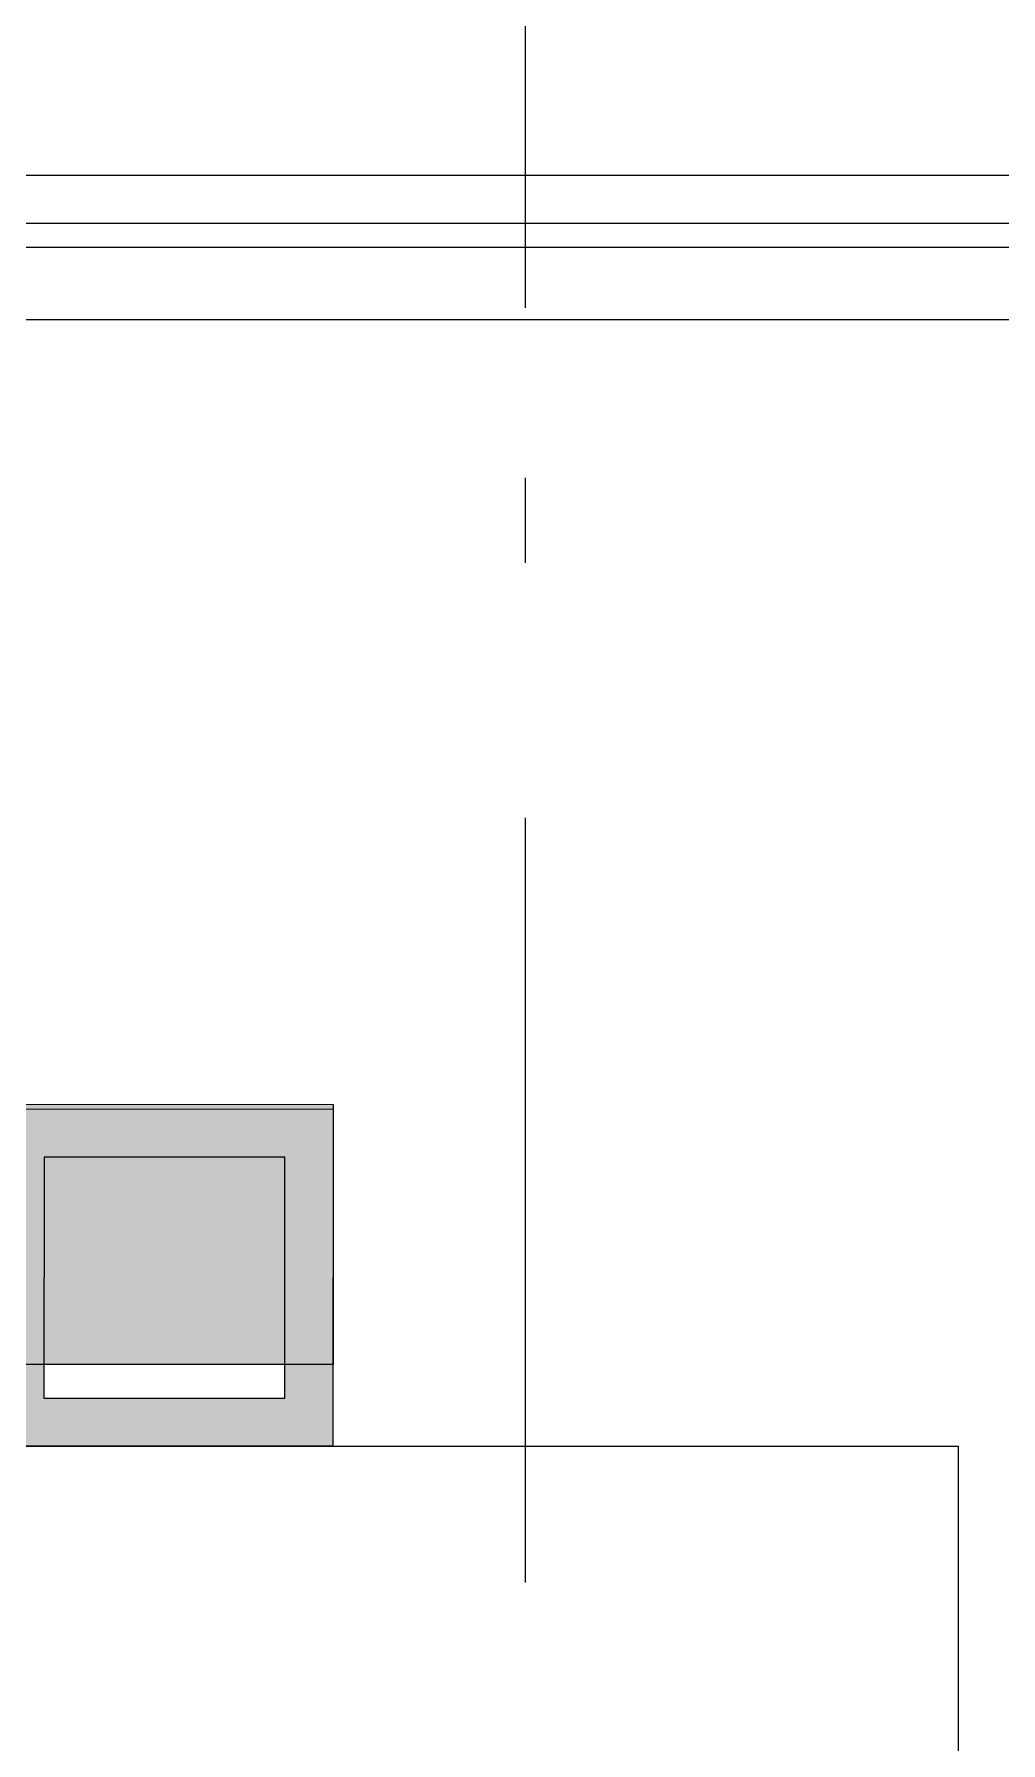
# Model space of a CAD drawing. Header units: centimetres. Extents: x -35664 to 50682, y -23001 to 23705.
# Drawn here: x 4995.49 to 5015.56, y -11494.89 to -11459.42 of the extents above; entities that cross this region are included whole.
import ezdxf

# ---------------------------------------------------------------- set-up
doc = ezdxf.new("R2010")
doc.units = ezdxf.units.CM
doc.linetypes.add('Style de ligne -6', pattern=[1.0416400000000001, 0.625, -0.20828, 0.06943000000000005, -0.13893])
for name, color, linetype in [('B GÈnÈral_Hatch', 252, 'Continuous'), ('B Général', 252, 'Continuous'), ('prlm-Coupe', 252, 'Continuous')]:
    doc.layers.add(name, color=color, linetype=linetype)

# ---------------------------------------------------------------- blocks, each defined once
blk = doc.blocks.new('B 90.Groupe-131-1')
at = {"layer": 'B GÈnÈral_Hatch', "linetype": 'Continuous'}
blk.add_hatch(color=250, dxfattribs=at).paths.add_polyline_path([(4658.338766708099, -4104.529764206787), (4658.339090361319, -4099.132263381188), (5006.966398998271, -4099.153168306366), (5006.966075345051, -4104.550669131966)])
h = blk.add_hatch(color=250, dxfattribs=at)
h.paths.add_polyline_path([(4999.964720119699, -4106.249016135313), (4999.966393341287, -4099.249016326047), (5006.966393150552, -4099.250689547635), (5006.964719928964, -4106.250689356901)])
h.paths.add_polyline_path([(5005.966154112085, -4100.250450461484), (5000.966154255136, -4100.249255316831), (5000.964959110483, -4105.24925517378), (5005.964958967432, -4105.250450318434)])
at = {"layer": 'B Général', "flags": 128}
for points in [[(4658.338766708099, -4104.529764206787), (4658.339090361319, -4099.132263381188), (5006.966398998271, -4099.153168306366), (5006.966075345051, -4104.550669131966)], [(4999.964720119699, -4106.249016135313), (4999.966393341287, -4099.249016326047), (5006.966393150552, -4099.250689547635), (5006.964719928964, -4106.250689356901)], [(5005.966154112085, -4100.250450461484), (5000.966154255136, -4100.249255316831), (5000.964959110483, -4105.24925517378), (5005.964958967432, -4105.250450318434)], [(4999.964720119699, -4106.249016135313), (5019.943213157364, -4106.249016135313), (5019.943213157364, -4196.249016135313), (4999.964720119699, -4196.249016135313)]]:
    blk.add_lwpolyline(points, close=True, dxfattribs=at)
blk = doc.blocks.new('B 90.axes 2')
at = {"layer": 'B Général', "linetype": 'Style de ligne -6', "ltscale": 25.4}
blk.add_line((-2654.84793045981, -1173.929897283853), (-2654.84793045981, 1361.070102716147), dxfattribs=at)
blk = doc.blocks.new('A$C373B78D5')
at = {"layer": 'B Général', "linetype": 'Continuous'}
for p, q in [((-16900.00960232518, 6010.497772010194), (-19604.97754454028, 6010.497772010194)), ((-16926.00960232529, 6009.497772012988), (-19578.97754454017, 6009.497772012988)), ((-16926.00960232529, 6007.497772012988), (-19578.97754454017, 6007.497772012988))]:
    blk.add_line(p, q, dxfattribs=at)
at = {"layer": 'B Général', "linetype": 'Continuous', "flags": 128}
blk.add_lwpolyline([(-13322.41312508976, 5331.874870592763), (-14116.60328512038, 5339.816772190759), (-14116.60328511175, 5034.997772220231), (-14698.39768107675, 5034.997772220231), (-14698.39768107675, 4132.997772291093), (-15478.41346819822, 4132.997772286533), (-15478.41346819821, 5661.997772313562), (-16935.00960214024, 5661.997772313562), (-16935.00960214024, 6008.997772167524), (-19603.97754450706, 6008.997772167524), (-19603.97754450924, 5296.997766892489), (-19865.05563981401, 5296.99777721469), (-19865.05563979963, 5049.997772636974), (-19852.83839746257, 5049.997772286331), (-19852.83839744799, 4089.997772288327), (-18095.93119467114, 4089.997772286331), (-18095.93119467114, 3502.997772414275), (-16050.89768107675, 3502.997772414275), (-16050.89768107675, 3504.92354003127), (-16050.41346860079, 3504.92354003127), (-16050.41346860079, 3202.997772297769), (-11164.45229435724, 3202.997772297769)], dxfattribs=at)
at = {"layer": 'B Général'}
for name, p in [('B 90.axes 2', (-15451.08502695741, 4932.774050145683)), ('B 90.Groupe-131-1', (-23116.89768107675, 10090.3660630748))]:
    blk.add_blockref(name, p, dxfattribs=at)

msp = doc.modelspace()

# ---------------------------------------------------------------- block references
at = {"layer": 'prlm-Coupe'}
msp.add_blockref('A$C373B78D5', (23111.6231628971, -17472.85068959289), dxfattribs=at)

doc.saveas('drawing.dxf')
